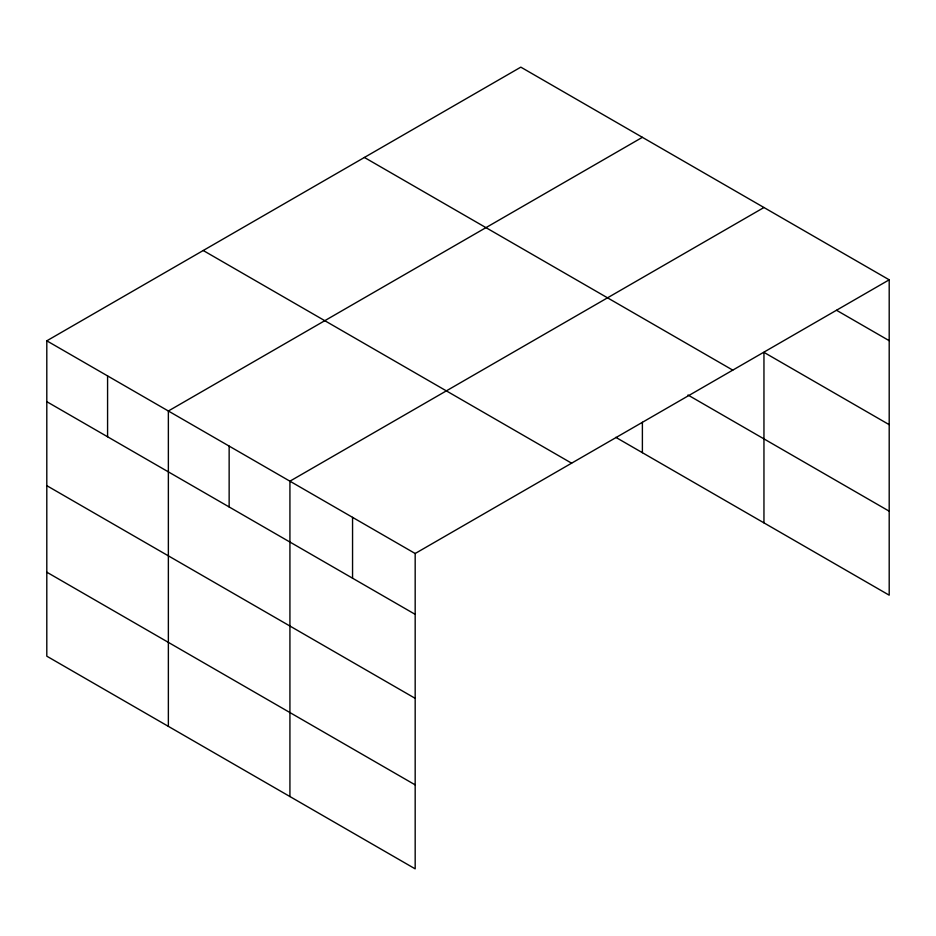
<?xml version="1.0" encoding="UTF-8"?>
<svg xmlns="http://www.w3.org/2000/svg" width="936" height="936" viewBox="0 0 936 936"><rect width="100%" height="100%" fill="white"/><g stroke="black" fill="none" stroke-linecap="round" stroke-linejoin="round"><path stroke-width="1.4" d="M889.2 279.817L415.175 553.504L415.175 868.854L46.8 656.183L46.8 340.821L520.825 67.146L889.2 279.817L889.2 595.179L615.794 437.334M642.388 137.323L168.363 410.998L168.363 726.359M763.952 207.511L289.926 481.186L289.926 796.548M836.597 310.307L889.2 340.681M889.2 424.663L763.952 352.357L763.952 522.873M364.396 157.459L732.771 370.13M687.972 395.015L889.2 511.196M203.229 250.509L571.603 463.18M46.8 340.821L415.175 553.504M46.8 401.684L415.175 614.355M46.8 485.667L415.175 698.338M46.8 572.188L415.175 784.871M642.388 422.276L642.388 452.685M352.556 517.339L352.556 578.202M229.144 446.098L229.144 506.961M107.581 375.909L107.581 436.773"/></g></svg>
